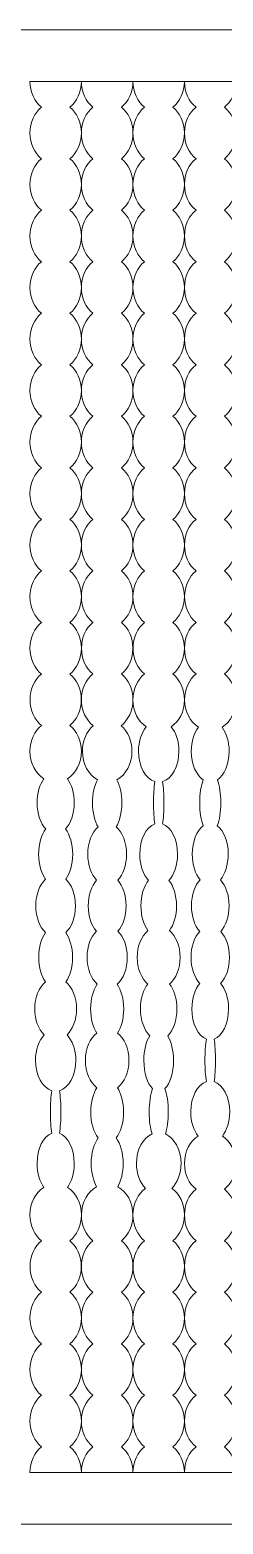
# Model space of a CAD drawing. Header units: inches. Extents: x 0 to 300, y 0 to 290.
# Drawn here: x 185 to 222.5, y 0 to 290 of the extents above; entities that cross this region are included whole.
import ezdxf

# ---------------------------------------------------------------- set-up
doc = ezdxf.new("R2010")
doc.units = ezdxf.units.IN
doc.header["$MEASUREMENT"] = 0
doc.layers.add('Layer 1', color=7, linetype='Continuous')

# ---------------------------------------------------------------- blocks, each defined once
blk = doc.blocks.new('block 3')
at = {"layer": 'Layer 1', "lineweight": 0}
blk.add_lwpolyline([(0, 290), (300, 290), (300, 0), (0, 0), (0, 290)], dxfattribs=at)
for points, knots in [([(187.24, 275), (185.89, 273.93), (185, 272.09), (185, 270), (185, 267.91), (185.89, 266.07), (187.24, 265), (185.89, 263.93), (185, 262.09), (185, 260), (185, 257.91), (185.89, 256.07), (187.24, 255), (185.89, 253.93), (185, 252.09), (185, 250), (185, 247.91), (185.89, 246.07), (187.24, 245), (185.89, 243.93), (185, 242.09), (185, 240), (185, 237.91), (185.89, 236.07), (187.24, 235), (185.89, 233.93), (185, 232.09), (185, 230), (185, 227.91), (185.89, 226.07), (187.24, 225), (185.89, 223.93), (185, 222.09), (185, 220), (185, 217.91), (185.89, 216.07), (187.24, 215), (185.89, 213.93), (185, 212.09), (185, 210), (185, 207.91), (185.89, 206.07), (187.24, 205), (185.89, 203.93), (185, 202.09), (185, 200), (185, 197.91), (185.89, 196.07), (187.24, 195), (185.89, 193.93), (185, 192.09), (185, 190), (185, 187.91), (185.89, 186.07), (187.24, 185), (185.89, 183.93), (185, 182.09), (185, 180), (185, 177.91), (185.89, 176.07), (187.24, 175), (185.89, 173.93), (185, 172.09), (185, 170), (185, 167.91), (185.89, 166.07), (187.24, 164.99), (185.91, 163.92), (185.03, 162.08), (185.03, 160), (185.03, 157.92), (185.91, 156.08), (187.24, 155.01), (185.89, 153.93), (185, 152.09), (185, 150), (185, 147.67), (186.11, 145.65), (187.73, 144.66), (186.91, 143.55), (186.4, 141.88), (186.4, 140), (186.4, 137.85), (187.08, 135.96), (188.1, 134.91), (187.25, 133.82), (186.69, 132.03), (186.69, 130), (186.69, 128.02), (187.22, 126.26), (188.04, 125.17), (186.91, 124.12), (186.15, 122.2), (186.15, 120), (186.15, 117.79), (186.91, 115.86), (188.05, 114.82), (187.25, 113.73), (186.73, 111.98), (186.73, 110), (186.73, 108.06), (187.23, 106.33), (188.01, 105.24), (186.77, 104.21), (185.93, 102.25), (185.93, 100), (185.93, 97.88), (186.67, 96.03), (187.79, 94.96), (186.76, 93.88), (186.08, 92.06), (186.08, 90), (186.08, 87.07), (187.45, 84.64), (189.26, 84.11), (189.09, 83.03), (188.98, 81.59), (188.98, 80), (188.98, 78.4), (189.09, 76.95), (189.26, 75.87), (187.63, 75.31), (186.4, 72.89), (186.4, 70), (186.4, 68.12), (186.91, 66.45), (187.73, 65.34), (186.11, 64.35), (185, 62.33), (185, 60), (185, 57.91), (185.89, 56.07), (187.24, 54.99), (185.91, 53.92), (185.03, 52.08), (185.03, 50), (185.03, 47.92), (185.91, 46.08), (187.24, 45.01), (185.89, 43.93), (185, 42.09), (185, 40), (185, 37.91), (185.89, 36.07), (187.24, 35), (185.89, 33.93), (185, 32.09), (185, 30), (185, 27.91), (185.89, 26.07), (187.24, 25), (185.89, 23.93), (185, 22.09), (185, 20), (185, 17.91), (185.89, 16.07), (187.24, 15), (185.89, 13.93), (185, 12.09), (185, 10), (185, 10), (195, 10), (195, 10), (195, 12.09), (194.11, 13.93), (192.76, 15), (194.11, 16.07), (195, 17.91), (195, 20), (195, 22.09), (194.11, 23.93), (192.76, 25), (194.11, 26.07), (195, 27.91), (195, 30), (195, 32.09), (194.11, 33.93), (192.76, 35), (194.11, 36.07), (195, 37.91), (195, 40), (195, 42.09), (194.11, 43.93), (192.76, 45.01), (194.09, 46.08), (194.97, 47.92), (194.97, 50), (194.97, 52.08), (194.09, 53.92), (192.76, 54.99), (194.11, 56.07), (195, 57.91), (195, 60), (195, 62.33), (193.89, 64.35), (192.27, 65.34), (193.09, 66.45), (193.6, 68.12), (193.6, 70), (193.6, 72.89), (192.37, 75.31), (190.74, 75.87), (190.91, 76.95), (191.02, 78.4), (191.02, 80), (191.02, 81.59), (190.91, 83.03), (190.74, 84.11), (192.55, 84.64), (193.92, 87.07), (193.92, 90), (193.92, 92.06), (193.24, 93.88), (192.21, 94.96), (193.33, 96.03), (194.07, 97.88), (194.07, 100), (194.07, 102.25), (193.23, 104.21), (191.99, 105.24), (192.77, 106.33), (193.27, 108.06), (193.27, 110), (193.27, 111.98), (192.75, 113.73), (191.95, 114.82), (193.09, 115.86), (193.85, 117.79), (193.85, 120), (193.85, 122.2), (193.09, 124.12), (191.96, 125.17), (192.78, 126.26), (193.31, 128.02), (193.31, 130), (193.31, 132.03), (192.75, 133.82), (191.9, 134.91), (192.92, 135.96), (193.6, 137.85), (193.6, 140), (193.6, 141.88), (193.09, 143.55), (192.27, 144.66), (193.89, 145.65), (195, 147.67), (195, 150), (195, 152.09), (194.11, 153.93), (192.76, 155.01), (194.09, 156.08), (194.97, 157.92), (194.97, 160), (194.97, 162.08), (194.09, 163.92), (192.76, 164.99), (194.11, 166.07), (195, 167.91), (195, 170), (195, 172.09), (194.11, 173.93), (192.76, 175), (194.11, 176.07), (195, 177.91), (195, 180), (195, 182.09), (194.11, 183.93), (192.76, 185), (194.11, 186.07), (195, 187.91), (195, 190), (195, 192.09), (194.11, 193.93), (192.76, 195), (194.11, 196.07), (195, 197.91), (195, 200), (195, 202.09), (194.11, 203.93), (192.76, 205), (194.11, 206.07), (195, 207.91), (195, 210), (195, 212.09), (194.11, 213.93), (192.76, 215), (194.11, 216.07), (195, 217.91), (195, 220), (195, 222.09), (194.11, 223.93), (192.76, 225), (194.11, 226.07), (195, 227.91), (195, 230), (195, 232.09), (194.11, 233.93), (192.76, 235), (194.11, 236.07), (195, 237.91), (195, 240), (195, 242.09), (194.11, 243.93), (192.76, 245), (194.11, 246.07), (195, 247.91), (195, 250), (195, 252.09), (194.11, 253.93), (192.76, 255), (194.11, 256.07), (195, 257.91), (195, 260), (195, 262.09), (194.11, 263.93), (192.76, 265), (194.11, 266.07), (195, 267.91), (195, 270), (195, 272.09), (194.11, 273.93), (192.76, 275), (194.11, 276.07), (195, 277.91), (195, 280), (195, 277.91), (195.89, 276.07), (197.24, 275), (195.89, 273.93), (195, 272.09), (195, 270), (195, 267.91), (195.89, 266.07), (197.24, 265), (195.89, 263.93), (195, 262.09), (195, 260), (195, 257.91), (195.89, 256.07), (197.24, 255), (195.89, 253.93), (195, 252.09), (195, 250), (195, 247.91), (195.89, 246.07), (197.24, 245), (195.89, 243.93), (195, 242.09), (195, 240), (195, 237.91), (195.89, 236.07), (197.24, 235), (195.89, 233.93), (195, 232.09), (195, 230), (195, 227.91), (195.89, 226.07), (197.24, 225), (195.89, 223.93), (195, 222.09), (195, 220), (195, 217.91), (195.89, 216.07), (197.24, 215), (195.89, 213.93), (195, 212.09), (195, 210), (195, 207.91), (195.89, 206.07), (197.24, 205), (195.89, 203.93), (195, 202.09), (195, 200), (195, 197.91), (195.89, 196.07), (197.24, 195), (195.89, 193.93), (195, 192.09), (195, 190), (195, 187.91), (195.89, 186.07), (197.24, 185), (195.89, 183.93), (195, 182.09), (195, 180), (195, 177.91), (195.89, 176.07), (197.24, 175), (195.9, 173.92), (195.02, 172.08), (195.02, 170), (195.02, 167.92), (195.9, 166.08), (197.24, 165), (195.89, 163.93), (195, 162.09), (195, 160), (195, 157.89), (195.91, 156.03), (197.29, 154.96), (196.02, 153.88), (195.19, 152.06), (195.19, 150), (195.19, 147.52), (196.39, 145.39), (198.11, 144.48), (197.53, 143.38), (197.16, 141.78), (197.16, 140), (197.16, 138.1), (197.58, 136.4), (198.24, 135.3), (197.05, 134.29), (196.24, 132.3), (196.24, 130), (196.24, 127.9), (196.92, 126.05), (197.94, 124.98), (196.96, 123.9), (196.32, 122.07), (196.32, 120), (196.32, 117.95), (196.95, 116.15), (197.91, 115.06), (196.82, 114), (196.1, 112.13), (196.1, 110), (196.1, 107.77), (196.89, 105.82), (198.06, 104.79), (197.29, 103.69), (196.79, 101.96), (196.79, 100), (196.79, 98.09), (197.26, 96.39), (198.01, 95.29), (196.68, 94.28), (195.77, 92.29), (195.77, 90), (195.77, 87.7), (196.68, 85.7), (198.02, 84.7), (197.29, 83.6), (196.82, 81.9), (196.82, 80), (196.82, 77.9), (197.39, 76.04), (198.26, 74.97), (197.44, 73.89), (196.9, 72.07), (196.9, 70), (196.9, 68.2), (197.31, 66.58), (197.96, 65.48), (196.22, 64.54), (195, 62.44), (195, 60), (195, 57.91), (195.89, 56.07), (197.24, 55), (195.89, 53.93), (195, 52.09), (195, 50), (195, 47.91), (195.89, 46.07), (197.24, 45), (195.89, 43.93), (195, 42.09), (195, 40), (195, 37.91), (195.89, 36.07), (197.24, 35), (195.89, 33.93), (195, 32.09), (195, 30), (195, 27.91), (195.89, 26.07), (197.24, 25), (195.89, 23.93), (195, 22.09), (195, 20), (195, 17.91), (195.89, 16.07), (197.24, 15), (195.89, 13.93), (195, 12.09), (195, 10), (195, 10), (205, 10), (205, 10), (205, 12.09), (204.11, 13.93), (202.76, 15), (204.11, 16.07), (205, 17.91), (205, 20), (205, 22.09), (204.11, 23.93), (202.76, 25), (204.11, 26.07), (205, 27.91), (205, 30), (205, 32.09), (204.11, 33.93), (202.76, 35), (204.11, 36.07), (205, 37.91), (205, 40), (205, 42.09), (204.11, 43.93), (202.76, 45), (204.11, 46.07), (205, 47.91), (205, 50), (205, 52.09), (204.11, 53.93), (202.76, 55), (204.11, 56.07), (205, 57.91), (205, 60), (205, 62.44), (203.78, 64.54), (202.04, 65.48), (202.69, 66.58), (203.1, 68.2), (203.1, 70), (203.1, 72.07), (202.56, 73.89), (201.74, 74.97), (202.61, 76.04), (203.18, 77.9), (203.18, 80), (203.18, 81.9), (202.71, 83.6), (201.98, 84.7), (203.32, 85.7), (204.23, 87.7), (204.23, 90), (204.23, 92.29), (203.33, 94.28), (201.99, 95.29), (202.74, 96.39), (203.21, 98.09), (203.21, 100), (203.21, 101.96), (202.71, 103.69), (201.94, 104.79), (203.11, 105.82), (203.9, 107.77), (203.9, 110), (203.9, 112.13), (203.18, 114), (202.09, 115.06), (203.05, 116.15), (203.68, 117.95), (203.68, 120), (203.68, 122.07), (203.04, 123.9), (202.06, 124.98), (203.08, 126.05), (203.76, 127.9), (203.76, 130), (203.76, 132.3), (202.95, 134.29), (201.76, 135.3), (202.42, 136.4), (202.84, 138.1), (202.84, 140), (202.84, 141.78), (202.47, 143.38), (201.89, 144.48), (203.61, 145.39), (204.81, 147.52), (204.81, 150), (204.81, 152.06), (203.98, 153.88), (202.71, 154.96), (204.09, 156.03), (205, 157.89), (205, 160), (205, 162.09), (204.11, 163.93), (202.76, 165), (204.1, 166.08), (204.98, 167.92), (204.98, 170), (204.98, 172.08), (204.1, 173.92), (202.76, 175), (204.11, 176.07), (205, 177.91), (205, 180), (205, 182.09), (204.11, 183.93), (202.76, 185), (204.11, 186.07), (205, 187.91), (205, 190), (205, 192.09), (204.11, 193.93), (202.76, 195), (204.11, 196.07), (205, 197.91), (205, 200), (205, 202.09), (204.11, 203.93), (202.76, 205), (204.11, 206.07), (205, 207.91), (205, 210), (205, 212.09), (204.11, 213.93), (202.76, 215), (204.11, 216.07), (205, 217.91), (205, 220), (205, 222.09), (204.11, 223.93), (202.76, 225), (204.11, 226.07), (205, 227.91), (205, 230), (205, 232.09), (204.11, 233.93), (202.76, 235), (204.11, 236.07), (205, 237.91), (205, 240), (205, 242.09), (204.11, 243.93), (202.76, 245), (204.11, 246.07), (205, 247.91), (205, 250), (205, 252.09), (204.11, 253.93), (202.76, 255), (204.11, 256.07), (205, 257.91), (205, 260), (205, 262.09), (204.11, 263.93), (202.76, 265), (204.11, 266.07), (205, 267.91), (205, 270), (205, 272.09), (204.11, 273.93), (202.76, 275), (204.11, 276.07), (205, 277.91), (205, 280), (205, 280), (185, 280), (185, 280), (185, 277.91), (185.89, 276.07), (187.24, 275)], [0, 0, 0, 0, 1, 1, 1, 2, 2, 2, 3, 3, 3, 4, 4, 4, 5, 5, 5, 6, 6, 6, 7, 7, 7, 8, 8, 8, 9, 9, 9, 10, 10, 10, 11, 11, 11, 12, 12, 12, 13, 13, 13, 14, 14, 14, 15, 15, 15, 16, 16, 16, 17, 17, 17, 18, 18, 18, 19, 19, 19, 20, 20, 20, 21, 21, 21, 22, 22, 22, 23, 23, 23, 24, 24, 24, 25, 25, 25, 26, 26, 26, 27, 27, 27, 28, 28, 28, 29, 29, 29, 30, 30, 30, 31, 31, 31, 32, 32, 32, 33, 33, 33, 34, 34, 34, 35, 35, 35, 36, 36, 36, 37, 37, 37, 38, 38, 38, 39, 39, 39, 40, 40, 40, 41, 41, 41, 42, 42, 42, 43, 43, 43, 44, 44, 44, 45, 45, 45, 46, 46, 46, 47, 47, 47, 48, 48, 48, 49, 49, 49, 50, 50, 50, 51, 51, 51, 52, 52, 52, 53, 53, 53, 54, 54, 54, 55, 55, 55, 56, 56, 56, 57, 57, 57, 58, 58, 58, 59, 59, 59, 60, 60, 60, 61, 61, 61, 62, 62, 62, 63, 63, 63, 64, 64, 64, 65, 65, 65, 66, 66, 66, 67, 67, 67, 68, 68, 68, 69, 69, 69, 70, 70, 70, 71, 71, 71, 72, 72, 72, 73, 73, 73, 74, 74, 74, 75, 75, 75, 76, 76, 76, 77, 77, 77, 78, 78, 78, 79, 79, 79, 80, 80, 80, 81, 81, 81, 82, 82, 82, 83, 83, 83, 84, 84, 84, 85, 85, 85, 86, 86, 86, 87, 87, 87, 88, 88, 88, 89, 89, 89, 90, 90, 90, 91, 91, 91, 92, 92, 92, 93, 93, 93, 94, 94, 94, 95, 95, 95, 96, 96, 96, 97, 97, 97, 98, 98, 98, 99, 99, 99, 100, 100, 100, 101, 101, 101, 102, 102, 102, 103, 103, 103, 104, 104, 104, 105, 105, 105, 106, 106, 106, 107, 107, 107, 108, 108, 108, 109, 109, 109, 110, 110, 110, 111, 111, 111, 112, 112, 112, 113, 113, 113, 114, 114, 114, 115, 115, 115, 116, 116, 116, 117, 117, 117, 118, 118, 118, 119, 119, 119, 120, 120, 120, 121, 121, 121, 122, 122, 122, 123, 123, 123, 124, 124, 124, 125, 125, 125, 126, 126, 126, 127, 127, 127, 128, 128, 128, 129, 129, 129, 130, 130, 130, 131, 131, 131, 132, 132, 132, 133, 133, 133, 134, 134, 134, 135, 135, 135, 136, 136, 136, 137, 137, 137, 138, 138, 138, 139, 139, 139, 140, 140, 140, 141, 141, 141, 142, 142, 142, 143, 143, 143, 144, 144, 144, 145, 145, 145, 146, 146, 146, 147, 147, 147, 148, 148, 148, 149, 149, 149, 150, 150, 150, 151, 151, 151, 152, 152, 152, 153, 153, 153, 154, 154, 154, 155, 155, 155, 156, 156, 156, 157, 157, 157, 158, 158, 158, 159, 159, 159, 160, 160, 160, 161, 161, 161, 162, 162, 162, 163, 163, 163, 164, 164, 164, 165, 165, 165, 166, 166, 166, 167, 167, 167, 168, 168, 168, 169, 169, 169, 170, 170, 170, 171, 171, 171, 172, 172, 172, 173, 173, 173, 174, 174, 174, 175, 175, 175, 176, 176, 176, 177, 177, 177, 178, 178, 178, 179, 179, 179, 180, 180, 180, 181, 181, 181, 182, 182, 182, 183, 183, 183, 184, 184, 184, 185, 185, 185, 186, 186, 186, 187, 187, 187, 188, 188, 188, 189, 189, 189, 190, 190, 190, 191, 191, 191, 192, 192, 192, 193, 193, 193, 194, 194, 194, 195, 195, 195, 196, 196, 196, 197, 197, 197, 198, 198, 198, 199, 199, 199, 200, 200, 200, 201, 201, 201, 202, 202, 202, 203, 203, 203, 204, 204, 204, 205, 205, 205, 206, 206, 206, 207, 207, 207, 208, 208, 208, 209, 209, 209, 210, 210, 210, 211, 211, 211, 212, 212, 212, 213, 213, 213, 214, 214, 214, 215, 215, 215, 216, 216, 216, 217, 217, 217, 218, 218, 218, 219, 219, 219, 219]), ([(207.24, 275), (205.89, 273.93), (205, 272.09), (205, 270), (205, 267.91), (205.89, 266.07), (207.24, 265), (205.89, 263.93), (205, 262.09), (205, 260), (205, 257.91), (205.89, 256.07), (207.24, 255), (205.89, 253.93), (205, 252.09), (205, 250), (205, 247.91), (205.89, 246.07), (207.24, 245), (205.89, 243.93), (205, 242.09), (205, 240), (205, 237.91), (205.89, 236.07), (207.24, 235), (205.89, 233.93), (205, 232.09), (205, 230), (205, 227.91), (205.89, 226.07), (207.24, 225), (205.89, 223.93), (205, 222.09), (205, 220), (205, 217.91), (205.89, 216.07), (207.24, 215), (205.89, 213.93), (205, 212.09), (205, 210), (205, 207.91), (205.89, 206.07), (207.24, 205), (205.89, 203.93), (205, 202.09), (205, 200), (205, 197.91), (205.89, 196.07), (207.24, 195), (205.89, 193.93), (205, 192.09), (205, 190), (205, 187.91), (205.89, 186.07), (207.24, 185), (205.89, 183.93), (205, 182.09), (205, 180), (205, 177.91), (205.89, 176.07), (207.24, 175), (205.9, 173.92), (205.02, 172.08), (205.02, 170), (205.02, 167.92), (205.9, 166.08), (207.24, 165), (205.89, 163.93), (205, 162.09), (205, 160), (205, 157.73), (206.05, 155.76), (207.59, 154.74), (206.66, 153.64), (206.07, 151.93), (206.07, 150), (206.07, 147.07), (207.44, 144.63), (209.26, 144.11), (209.09, 143.03), (208.98, 141.59), (208.98, 140), (208.98, 138.4), (209.09, 136.95), (209.26, 135.88), (207.59, 135.32), (206.33, 132.9), (206.33, 130), (206.33, 127.87), (207.01, 126), (208.03, 124.94), (207.13, 123.85), (206.54, 122.05), (206.54, 120), (206.54, 118.04), (207.08, 116.3), (207.92, 115.2), (206.67, 114.17), (205.83, 112.22), (205.83, 110), (205.83, 107.79), (206.66, 105.86), (207.89, 104.82), (207.02, 103.73), (206.46, 101.98), (206.46, 100), (206.46, 97.76), (207.18, 95.81), (208.26, 94.78), (207.56, 93.68), (207.12, 91.95), (207.12, 90), (207.12, 87.58), (207.8, 85.5), (208.8, 84.55), (208.4, 83.45), (208.15, 81.82), (208.15, 80), (208.15, 78.33), (208.36, 76.81), (208.7, 75.73), (206.95, 74.96), (205.67, 72.69), (205.67, 70), (205.67, 68.01), (206.37, 66.25), (207.44, 65.16), (205.98, 64.11), (205, 62.19), (205, 60), (205, 57.91), (205.89, 56.07), (207.24, 55), (205.9, 53.92), (205.02, 52.08), (205.02, 50), (205.02, 47.92), (205.9, 46.08), (207.24, 45), (205.89, 43.93), (205, 42.09), (205, 40), (205, 37.91), (205.89, 36.07), (207.24, 35), (205.89, 33.93), (205, 32.09), (205, 30), (205, 27.91), (205.89, 26.07), (207.24, 25), (205.89, 23.93), (205, 22.09), (205, 20), (205, 17.91), (205.89, 16.07), (207.24, 15), (205.89, 13.93), (205, 12.09), (205, 10), (205, 10), (215, 10), (215, 10), (215, 12.09), (214.11, 13.93), (212.76, 15), (214.11, 16.07), (215, 17.91), (215, 20), (215, 22.09), (214.11, 23.93), (212.76, 25), (214.11, 26.07), (215, 27.91), (215, 30), (215, 32.09), (214.11, 33.93), (212.76, 35), (214.11, 36.07), (215, 37.91), (215, 40), (215, 42.09), (214.11, 43.93), (212.76, 45), (214.1, 46.08), (214.98, 47.92), (214.98, 50), (214.98, 52.08), (214.1, 53.92), (212.76, 55), (214.11, 56.07), (215, 57.91), (215, 60), (215, 62.19), (214.02, 64.11), (212.56, 65.16), (213.63, 66.25), (214.33, 68.01), (214.33, 70), (214.33, 72.69), (213.05, 74.96), (211.3, 75.73), (211.64, 76.81), (211.85, 78.33), (211.85, 80), (211.85, 81.82), (211.6, 83.45), (211.2, 84.55), (212.2, 85.5), (212.88, 87.58), (212.88, 90), (212.88, 91.95), (212.44, 93.68), (211.74, 94.78), (212.82, 95.81), (213.54, 97.76), (213.54, 100), (213.54, 101.98), (212.98, 103.73), (212.11, 104.82), (213.34, 105.86), (214.17, 107.79), (214.17, 110), (214.17, 112.22), (213.33, 114.17), (212.08, 115.2), (212.92, 116.3), (213.46, 118.04), (213.46, 120), (213.46, 122.05), (212.87, 123.85), (211.97, 124.94), (212.99, 126), (213.67, 127.87), (213.67, 130), (213.67, 132.9), (212.41, 135.32), (210.74, 135.88), (210.91, 136.95), (211.02, 138.4), (211.02, 140), (211.02, 141.59), (210.91, 143.03), (210.74, 144.11), (212.56, 144.63), (213.93, 147.07), (213.93, 150), (213.93, 151.93), (213.34, 153.64), (212.41, 154.74), (213.95, 155.76), (215, 157.73), (215, 160), (215, 162.09), (214.11, 163.93), (212.76, 165), (214.1, 166.08), (214.98, 167.92), (214.98, 170), (214.98, 172.08), (214.1, 173.92), (212.76, 175), (214.11, 176.07), (215, 177.91), (215, 180), (215, 182.09), (214.11, 183.93), (212.76, 185), (214.11, 186.07), (215, 187.91), (215, 190), (215, 192.09), (214.11, 193.93), (212.76, 195), (214.11, 196.07), (215, 197.91), (215, 200), (215, 202.09), (214.11, 203.93), (212.76, 205), (214.11, 206.07), (215, 207.91), (215, 210), (215, 212.09), (214.11, 213.93), (212.76, 215), (214.11, 216.07), (215, 217.91), (215, 220), (215, 222.09), (214.11, 223.93), (212.76, 225), (214.11, 226.07), (215, 227.91), (215, 230), (215, 232.09), (214.11, 233.93), (212.76, 235), (214.11, 236.07), (215, 237.91), (215, 240), (215, 242.09), (214.11, 243.93), (212.76, 245), (214.11, 246.07), (215, 247.91), (215, 250), (215, 252.09), (214.11, 253.93), (212.76, 255), (214.11, 256.07), (215, 257.91), (215, 260), (215, 262.09), (214.11, 263.93), (212.76, 265), (214.11, 266.07), (215, 267.91), (215, 270), (215, 272.09), (214.11, 273.93), (212.76, 275), (214.11, 276.07), (215, 277.91), (215, 280), (215, 277.91), (215.89, 276.07), (217.24, 275), (215.89, 273.93), (215, 272.09), (215, 270), (215, 267.91), (215.89, 266.07), (217.24, 265), (215.89, 263.93), (215, 262.09), (215, 260), (215, 257.91), (215.89, 256.07), (217.24, 255), (215.89, 253.93), (215, 252.09), (215, 250), (215, 247.91), (215.89, 246.07), (217.24, 245), (215.89, 243.93), (215, 242.09), (215, 240), (215, 237.91), (215.89, 236.07), (217.24, 235), (215.89, 233.93), (215, 232.09), (215, 230), (215, 227.91), (215.89, 226.07), (217.24, 225), (215.89, 223.93), (215, 222.09), (215, 220), (215, 217.91), (215.89, 216.07), (217.24, 215), (215.89, 213.93), (215, 212.09), (215, 210), (215, 207.91), (215.89, 206.07), (217.24, 205), (215.89, 203.93), (215, 202.09), (215, 200), (215, 197.91), (215.89, 196.07), (217.24, 195), (215.89, 193.93), (215, 192.09), (215, 190), (215, 187.91), (215.89, 186.07), (217.24, 185), (215.9, 183.92), (215.02, 182.08), (215.02, 180), (215.02, 177.92), (215.9, 176.08), (217.24, 175), (215.89, 173.93), (215, 172.09), (215, 170), (215, 167.91), (215.89, 166.07), (217.24, 165), (215.9, 163.92), (215.02, 162.08), (215.02, 160), (215.02, 157.68), (216.11, 155.68), (217.7, 154.67), (216.87, 153.57), (216.33, 151.89), (216.33, 150), (216.33, 147.48), (217.28, 145.33), (218.62, 144.44), (218.21, 143.34), (217.95, 141.76), (217.95, 140), (217.95, 138.22), (218.21, 136.62), (218.63, 135.52), (217.38, 134.61), (216.51, 132.48), (216.51, 130), (216.51, 127.94), (217.11, 126.13), (218.03, 125.05), (217.02, 123.98), (216.35, 122.12), (216.35, 120), (216.35, 117.93), (216.99, 116.1), (217.96, 115.02), (216.94, 113.95), (216.27, 112.1), (216.27, 110), (216.27, 107.88), (216.95, 106.01), (217.99, 104.95), (217.05, 103.87), (216.44, 102.05), (216.44, 100), (216.44, 97.12), (217.65, 94.71), (219.25, 94.13), (219.08, 93.06), (218.97, 91.6), (218.97, 90), (218.97, 88.41), (219.08, 86.96), (219.25, 85.88), (217.52, 85.33), (216.22, 82.91), (216.22, 80), (216.22, 78.1), (216.78, 76.4), (217.65, 75.3), (216.07, 74.29), (215, 72.3), (215, 70), (215, 67.91), (215.89, 66.07), (217.24, 65), (215.89, 63.93), (215, 62.09), (215, 60), (215, 57.91), (215.89, 56.07), (217.24, 55), (215.89, 53.93), (215, 52.09), (215, 50), (215, 47.91), (215.89, 46.07), (217.24, 45), (215.89, 43.93), (215, 42.09), (215, 40), (215, 37.91), (215.89, 36.07), (217.24, 35), (215.89, 33.93), (215, 32.09), (215, 30), (215, 27.91), (215.89, 26.07), (217.24, 25), (215.89, 23.93), (215, 22.09), (215, 20), (215, 17.91), (215.89, 16.07), (217.24, 15), (215.89, 13.93), (215, 12.09), (215, 10), (215, 10), (225, 10), (225, 10), (225, 12.09), (224.11, 13.93), (222.76, 15), (224.11, 16.07), (225, 17.91), (225, 20), (225, 22.09), (224.11, 23.93), (222.76, 25), (224.11, 26.07), (225, 27.91), (225, 30), (225, 32.09), (224.11, 33.93), (222.76, 35), (224.11, 36.07), (225, 37.91), (225, 40), (225, 42.09), (224.11, 43.93), (222.76, 45), (224.11, 46.07), (225, 47.91), (225, 50), (225, 52.09), (224.11, 53.93), (222.76, 55), (224.11, 56.07), (225, 57.91), (225, 60), (225, 62.09), (224.11, 63.93), (222.76, 65), (224.11, 66.07), (225, 67.91), (225, 70), (225, 72.3), (223.93, 74.29), (222.35, 75.3), (223.22, 76.4), (223.78, 78.1), (223.78, 80), (223.78, 82.91), (222.48, 85.33), (220.75, 85.88), (220.92, 86.96), (221.03, 88.41), (221.03, 90), (221.03, 91.6), (220.92, 93.06), (220.75, 94.13), (222.35, 94.71), (223.56, 97.12), (223.56, 100), (223.56, 102.05), (222.95, 103.87), (222.01, 104.95), (223.05, 106.01), (223.73, 107.88), (223.73, 110), (223.73, 112.1), (223.06, 113.95), (222.04, 115.02), (223.01, 116.1), (223.65, 117.93), (223.65, 120), (223.65, 122.12), (222.98, 123.98), (221.97, 125.05), (222.89, 126.13), (223.49, 127.94), (223.49, 130), (223.49, 132.48), (222.62, 134.61), (221.37, 135.52), (221.79, 136.62), (222.05, 138.22), (222.05, 140), (222.05, 141.76), (221.79, 143.34), (221.38, 144.44), (222.72, 145.33), (223.67, 147.48), (223.67, 150), (223.67, 151.89), (223.13, 153.57), (222.3, 154.67), (223.89, 155.68), (224.98, 157.68), (224.98, 160), (224.98, 162.08), (224.1, 163.92), (222.76, 165), (224.11, 166.07), (225, 167.91), (225, 170), (225, 172.09), (224.11, 173.93), (222.76, 175), (224.1, 176.08), (224.98, 177.92), (224.98, 180), (224.98, 182.08), (224.1, 183.92), (222.76, 185), (224.11, 186.07), (225, 187.91), (225, 190), (225, 192.09), (224.11, 193.93), (222.76, 195), (224.11, 196.07), (225, 197.91), (225, 200), (225, 202.09), (224.11, 203.93), (222.76, 205), (224.11, 206.07), (225, 207.91), (225, 210), (225, 212.09), (224.11, 213.93), (222.76, 215), (224.11, 216.07), (225, 217.91), (225, 220), (225, 222.09), (224.11, 223.93), (222.76, 225), (224.11, 226.07), (225, 227.91), (225, 230), (225, 232.09), (224.11, 233.93), (222.76, 235), (224.11, 236.07), (225, 237.91), (225, 240), (225, 242.09), (224.11, 243.93), (222.76, 245), (224.11, 246.07), (225, 247.91), (225, 250), (225, 252.09), (224.11, 253.93), (222.76, 255), (224.11, 256.07), (225, 257.91), (225, 260), (225, 262.09), (224.11, 263.93), (222.76, 265), (224.11, 266.07), (225, 267.91), (225, 270), (225, 272.09), (224.11, 273.93), (222.76, 275), (224.11, 276.07), (225, 277.91), (225, 280), (225, 280), (205, 280), (205, 280), (205, 277.91), (205.89, 276.07), (207.24, 275), (207.24, 275), (207.24, 275), (207.24, 275)], [0, 0, 0, 0, 1, 1, 1, 2, 2, 2, 3, 3, 3, 4, 4, 4, 5, 5, 5, 6, 6, 6, 7, 7, 7, 8, 8, 8, 9, 9, 9, 10, 10, 10, 11, 11, 11, 12, 12, 12, 13, 13, 13, 14, 14, 14, 15, 15, 15, 16, 16, 16, 17, 17, 17, 18, 18, 18, 19, 19, 19, 20, 20, 20, 21, 21, 21, 22, 22, 22, 23, 23, 23, 24, 24, 24, 25, 25, 25, 26, 26, 26, 27, 27, 27, 28, 28, 28, 29, 29, 29, 30, 30, 30, 31, 31, 31, 32, 32, 32, 33, 33, 33, 34, 34, 34, 35, 35, 35, 36, 36, 36, 37, 37, 37, 38, 38, 38, 39, 39, 39, 40, 40, 40, 41, 41, 41, 42, 42, 42, 43, 43, 43, 44, 44, 44, 45, 45, 45, 46, 46, 46, 47, 47, 47, 48, 48, 48, 49, 49, 49, 50, 50, 50, 51, 51, 51, 52, 52, 52, 53, 53, 53, 54, 54, 54, 55, 55, 55, 56, 56, 56, 57, 57, 57, 58, 58, 58, 59, 59, 59, 60, 60, 60, 61, 61, 61, 62, 62, 62, 63, 63, 63, 64, 64, 64, 65, 65, 65, 66, 66, 66, 67, 67, 67, 68, 68, 68, 69, 69, 69, 70, 70, 70, 71, 71, 71, 72, 72, 72, 73, 73, 73, 74, 74, 74, 75, 75, 75, 76, 76, 76, 77, 77, 77, 78, 78, 78, 79, 79, 79, 80, 80, 80, 81, 81, 81, 82, 82, 82, 83, 83, 83, 84, 84, 84, 85, 85, 85, 86, 86, 86, 87, 87, 87, 88, 88, 88, 89, 89, 89, 90, 90, 90, 91, 91, 91, 92, 92, 92, 93, 93, 93, 94, 94, 94, 95, 95, 95, 96, 96, 96, 97, 97, 97, 98, 98, 98, 99, 99, 99, 100, 100, 100, 101, 101, 101, 102, 102, 102, 103, 103, 103, 104, 104, 104, 105, 105, 105, 106, 106, 106, 107, 107, 107, 108, 108, 108, 109, 109, 109, 110, 110, 110, 111, 111, 111, 112, 112, 112, 113, 113, 113, 114, 114, 114, 115, 115, 115, 116, 116, 116, 117, 117, 117, 118, 118, 118, 119, 119, 119, 120, 120, 120, 121, 121, 121, 122, 122, 122, 123, 123, 123, 124, 124, 124, 125, 125, 125, 126, 126, 126, 127, 127, 127, 128, 128, 128, 129, 129, 129, 130, 130, 130, 131, 131, 131, 132, 132, 132, 133, 133, 133, 134, 134, 134, 135, 135, 135, 136, 136, 136, 137, 137, 137, 138, 138, 138, 139, 139, 139, 140, 140, 140, 141, 141, 141, 142, 142, 142, 143, 143, 143, 144, 144, 144, 145, 145, 145, 146, 146, 146, 147, 147, 147, 148, 148, 148, 149, 149, 149, 150, 150, 150, 151, 151, 151, 152, 152, 152, 153, 153, 153, 154, 154, 154, 155, 155, 155, 156, 156, 156, 157, 157, 157, 158, 158, 158, 159, 159, 159, 160, 160, 160, 161, 161, 161, 162, 162, 162, 163, 163, 163, 164, 164, 164, 165, 165, 165, 166, 166, 166, 167, 167, 167, 168, 168, 168, 169, 169, 169, 170, 170, 170, 171, 171, 171, 172, 172, 172, 173, 173, 173, 174, 174, 174, 175, 175, 175, 176, 176, 176, 177, 177, 177, 178, 178, 178, 179, 179, 179, 180, 180, 180, 181, 181, 181, 182, 182, 182, 183, 183, 183, 184, 184, 184, 185, 185, 185, 186, 186, 186, 187, 187, 187, 188, 188, 188, 189, 189, 189, 190, 190, 190, 191, 191, 191, 192, 192, 192, 193, 193, 193, 194, 194, 194, 195, 195, 195, 196, 196, 196, 197, 197, 197, 198, 198, 198, 199, 199, 199, 200, 200, 200, 201, 201, 201, 202, 202, 202, 203, 203, 203, 204, 204, 204, 205, 205, 205, 206, 206, 206, 207, 207, 207, 208, 208, 208, 209, 209, 209, 210, 210, 210, 211, 211, 211, 212, 212, 212, 213, 213, 213, 214, 214, 214, 215, 215, 215, 216, 216, 216, 217, 217, 217, 218, 218, 218, 219, 219, 219, 220, 220, 220, 220])]:
    blk.add_open_spline(points, degree=3, knots=knots, dxfattribs=at)
blk = doc.blocks.new('block 2')
at = {"layer": 'Layer 1'}
blk.add_blockref('block 3', (0, 0), dxfattribs=at)

msp = doc.modelspace()

# ---------------------------------------------------------------- block references
at = {"layer": 'Layer 1'}
msp.add_blockref('block 2', (0, 0), dxfattribs=at)

doc.saveas('drawing.dxf')
